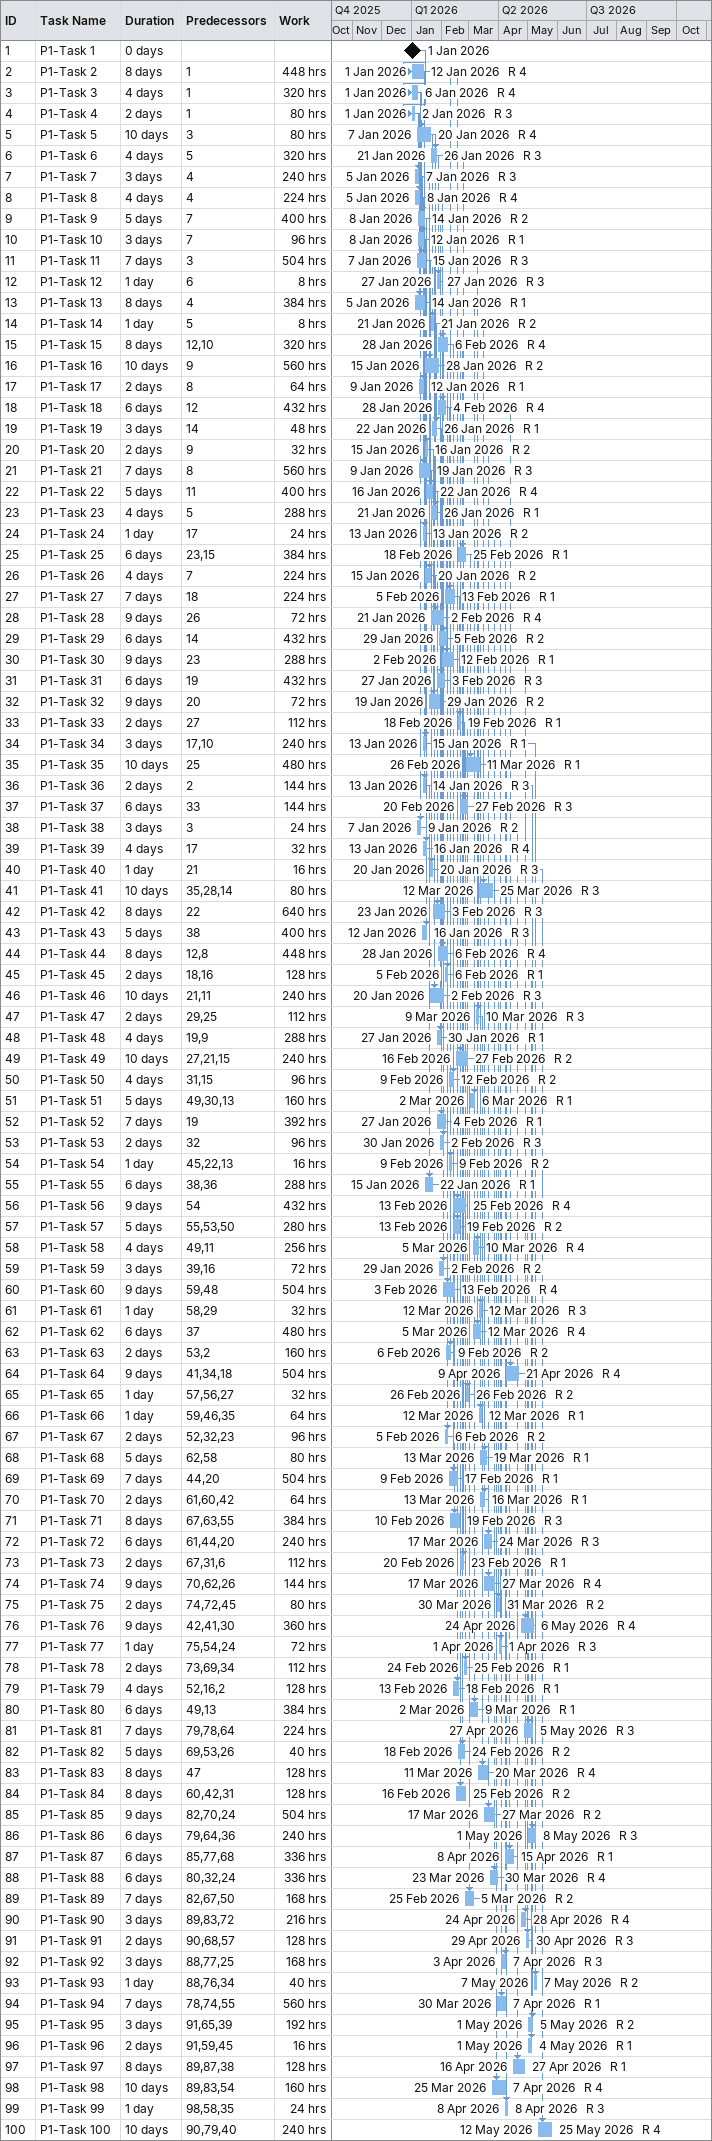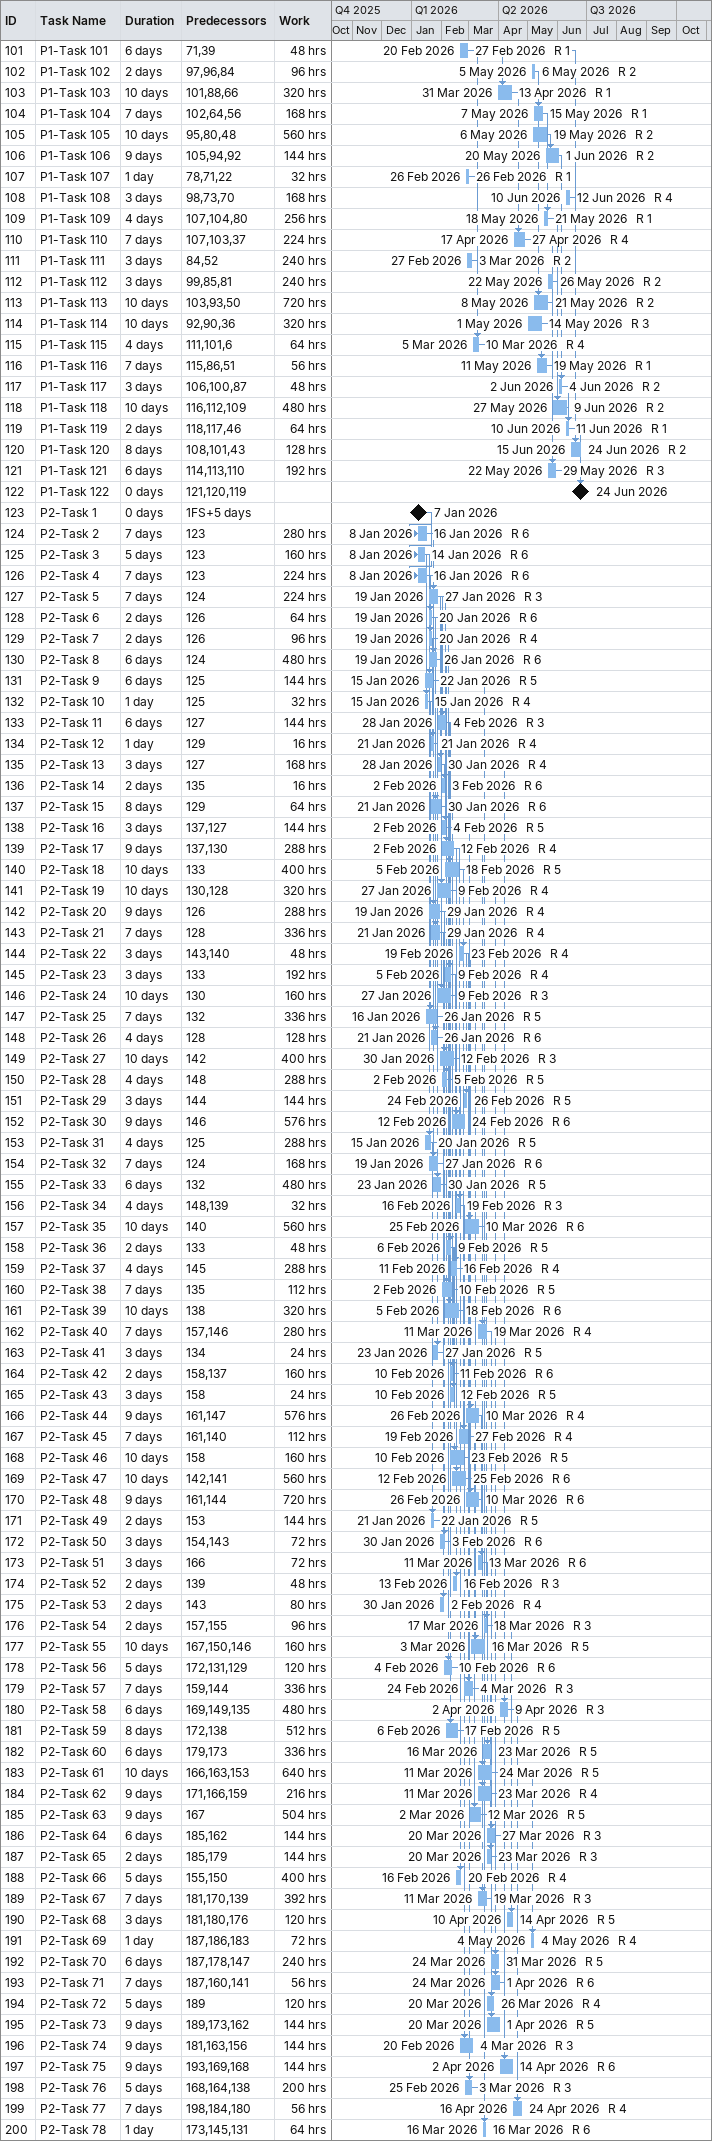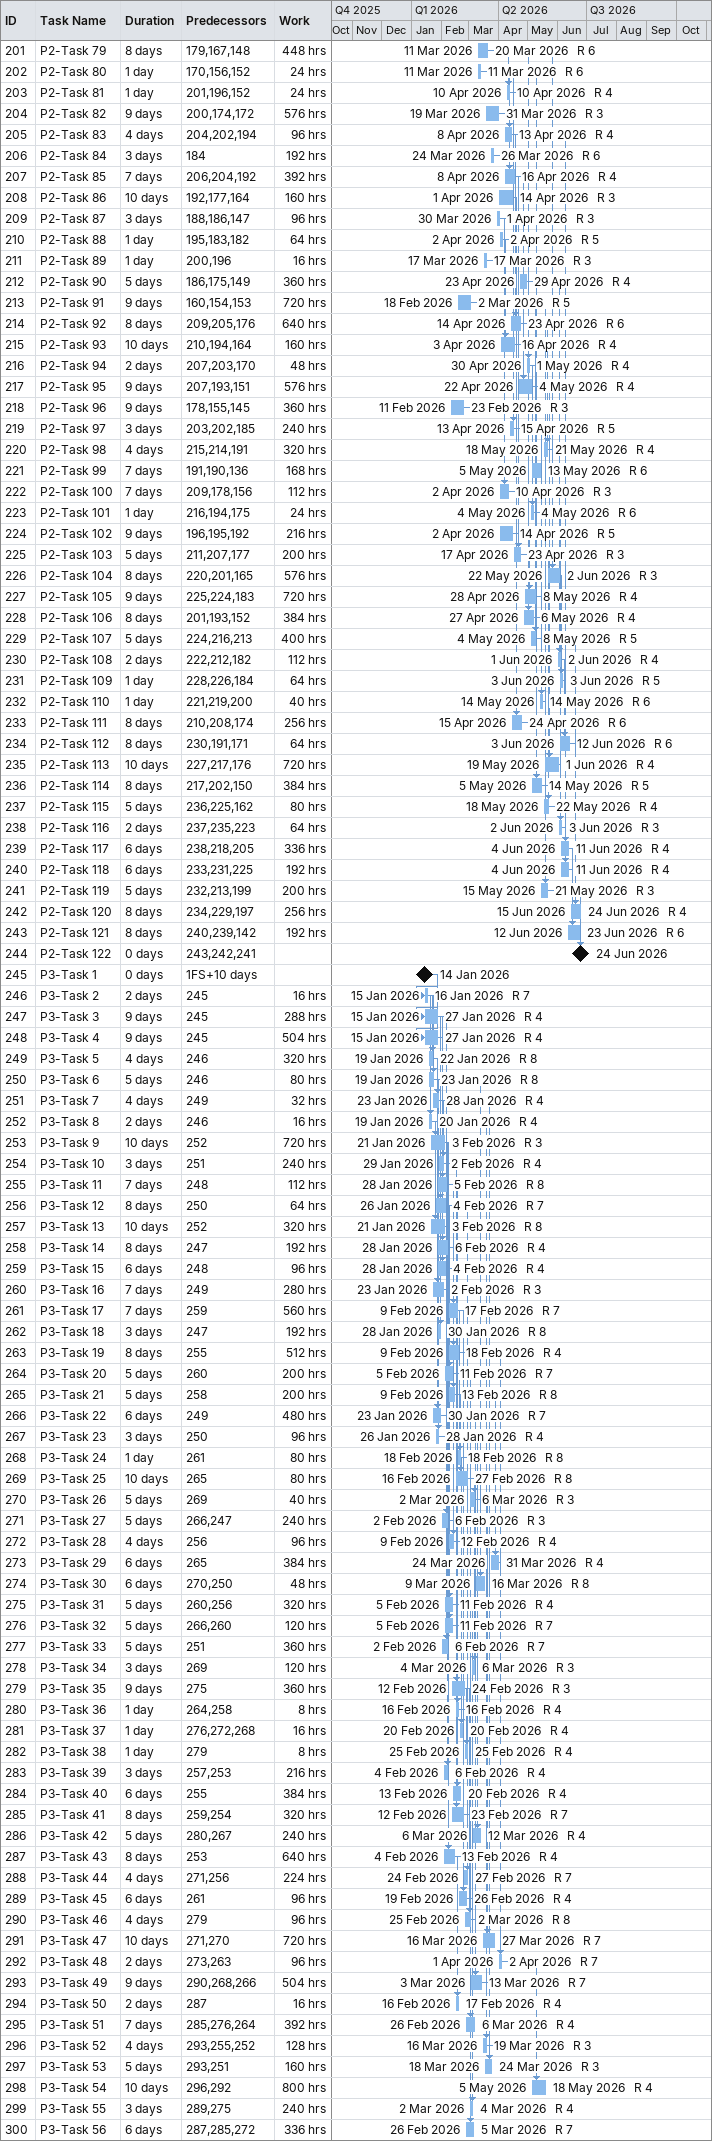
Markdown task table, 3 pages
| ID | Task | Duration | Start | Finish | Predecessors | Resources | Work (h) |
|---|---|---|---|---|---|---|---|
| 1 | P1-Task 1 | 0d | 2026-01-01 | 2026-01-01 |  |  |  |
| 2 | P1-Task 2 | 8d | 2026-01-01 | 2026-01-12 | 1 | R 4 | 448 |
| 3 | P1-Task 3 | 4d | 2026-01-01 | 2026-01-06 | 1 | R 4 | 320 |
| 4 | P1-Task 4 | 2d | 2026-01-01 | 2026-01-02 | 1 | R 3 | 80 |
| 5 | P1-Task 5 | 10d | 2026-01-07 | 2026-01-20 | 3 | R 4 | 80 |
| 6 | P1-Task 6 | 4d | 2026-01-21 | 2026-01-26 | 5 | R 3 | 320 |
| 7 | P1-Task 7 | 3d | 2026-01-05 | 2026-01-07 | 4 | R 3 | 240 |
| 8 | P1-Task 8 | 4d | 2026-01-05 | 2026-01-08 | 4 | R 4 | 224 |
| 9 | P1-Task 9 | 5d | 2026-01-08 | 2026-01-14 | 7 | R 2 | 400 |
| 10 | P1-Task 10 | 3d | 2026-01-08 | 2026-01-12 | 7 | R 1 | 96 |
| 11 | P1-Task 11 | 7d | 2026-01-07 | 2026-01-15 | 3 | R 3 | 504 |
| 12 | P1-Task 12 | 1d | 2026-01-27 | 2026-01-27 | 6 | R 3 | 8 |
| 13 | P1-Task 13 | 8d | 2026-01-05 | 2026-01-14 | 4 | R 1 | 384 |
| 14 | P1-Task 14 | 1d | 2026-01-21 | 2026-01-21 | 5 | R 2 | 8 |
| 15 | P1-Task 15 | 8d | 2026-01-28 | 2026-02-06 | 12, 10 | R 4 | 320 |
| 16 | P1-Task 16 | 10d | 2026-01-15 | 2026-01-28 | 9 | R 2 | 560 |
| 17 | P1-Task 17 | 2d | 2026-01-09 | 2026-01-12 | 8 | R 1 | 64 |
| 18 | P1-Task 18 | 6d | 2026-01-28 | 2026-02-04 | 12 | R 4 | 432 |
| 19 | P1-Task 19 | 3d | 2026-01-22 | 2026-01-26 | 14 | R 1 | 48 |
| 20 | P1-Task 20 | 2d | 2026-01-15 | 2026-01-16 | 9 | R 2 | 32 |
| 21 | P1-Task 21 | 7d | 2026-01-09 | 2026-01-19 | 8 | R 3 | 560 |
| 22 | P1-Task 22 | 5d | 2026-01-16 | 2026-01-22 | 11 | R 4 | 400 |
| 23 | P1-Task 23 | 4d | 2026-01-21 | 2026-01-26 | 5 | R 1 | 288 |
| 24 | P1-Task 24 | 1d | 2026-01-13 | 2026-01-13 | 17 | R 2 | 24 |
| 25 | P1-Task 25 | 6d | 2026-02-18 | 2026-02-25 | 23, 15 | R 1 | 384 |
| 26 | P1-Task 26 | 4d | 2026-01-15 | 2026-01-20 | 7 | R 2 | 224 |
| 27 | P1-Task 27 | 7d | 2026-02-05 | 2026-02-13 | 18 | R 1 | 224 |
| 28 | P1-Task 28 | 9d | 2026-01-21 | 2026-02-02 | 26 | R 4 | 72 |
| 29 | P1-Task 29 | 6d | 2026-01-29 | 2026-02-05 | 14 | R 2 | 432 |
| 30 | P1-Task 30 | 9d | 2026-02-02 | 2026-02-12 | 23 | R 1 | 288 |
| 31 | P1-Task 31 | 6d | 2026-01-27 | 2026-02-03 | 19 | R 3 | 432 |
| 32 | P1-Task 32 | 9d | 2026-01-19 | 2026-01-29 | 20 | R 2 | 72 |
| 33 | P1-Task 33 | 2d | 2026-02-18 | 2026-02-19 | 27 | R 1 | 112 |
| 34 | P1-Task 34 | 3d | 2026-01-13 | 2026-01-15 | 17, 10 | R 1 | 240 |
| 35 | P1-Task 35 | 10d | 2026-02-26 | 2026-03-11 | 25 | R 1 | 480 |
| 36 | P1-Task 36 | 2d | 2026-01-13 | 2026-01-14 | 2 | R 3 | 144 |
| 37 | P1-Task 37 | 6d | 2026-02-20 | 2026-02-27 | 33 | R 3 | 144 |
| 38 | P1-Task 38 | 3d | 2026-01-07 | 2026-01-09 | 3 | R 2 | 24 |
| 39 | P1-Task 39 | 4d | 2026-01-13 | 2026-01-16 | 17 | R 4 | 32 |
| 40 | P1-Task 40 | 1d | 2026-01-20 | 2026-01-20 | 21 | R 3 | 16 |
| 41 | P1-Task 41 | 10d | 2026-03-12 | 2026-03-25 | 35, 28, 14 | R 3 | 80 |
| 42 | P1-Task 42 | 8d | 2026-01-23 | 2026-02-03 | 22 | R 3 | 640 |
| 43 | P1-Task 43 | 5d | 2026-01-12 | 2026-01-16 | 38 | R 3 | 400 |
| 44 | P1-Task 44 | 8d | 2026-01-28 | 2026-02-06 | 12, 8 | R 4 | 448 |
| 45 | P1-Task 45 | 2d | 2026-02-05 | 2026-02-06 | 18, 16 | R 1 | 128 |
| 46 | P1-Task 46 | 10d | 2026-01-20 | 2026-02-02 | 21, 11 | R 3 | 240 |
| 47 | P1-Task 47 | 2d | 2026-03-09 | 2026-03-10 | 29, 25 | R 3 | 112 |
| 48 | P1-Task 48 | 4d | 2026-01-27 | 2026-01-30 | 19, 9 | R 1 | 288 |
| 49 | P1-Task 49 | 10d | 2026-02-16 | 2026-02-27 | 27, 21, 15 | R 2 | 240 |
| 50 | P1-Task 50 | 4d | 2026-02-09 | 2026-02-12 | 31, 15 | R 2 | 96 |
| 51 | P1-Task 51 | 5d | 2026-03-02 | 2026-03-06 | 49, 30, 13 | R 1 | 160 |
| 52 | P1-Task 52 | 7d | 2026-01-27 | 2026-02-04 | 19 | R 1 | 392 |
| 53 | P1-Task 53 | 2d | 2026-01-30 | 2026-02-02 | 32 | R 3 | 96 |
| 54 | P1-Task 54 | 1d | 2026-02-09 | 2026-02-09 | 45, 22, 13 | R 2 | 16 |
| 55 | P1-Task 55 | 6d | 2026-01-15 | 2026-01-22 | 38, 36 | R 1 | 288 |
| 56 | P1-Task 56 | 9d | 2026-02-13 | 2026-02-25 | 54 | R 4 | 432 |
| 57 | P1-Task 57 | 5d | 2026-02-13 | 2026-02-19 | 55, 53, 50 | R 2 | 280 |
| 58 | P1-Task 58 | 4d | 2026-03-05 | 2026-03-10 | 49, 11 | R 4 | 256 |
| 59 | P1-Task 59 | 3d | 2026-01-29 | 2026-02-02 | 39, 16 | R 2 | 72 |
| 60 | P1-Task 60 | 9d | 2026-02-03 | 2026-02-13 | 59, 48 | R 4 | 504 |
| 61 | P1-Task 61 | 1d | 2026-03-12 | 2026-03-12 | 58, 29 | R 3 | 32 |
| 62 | P1-Task 62 | 6d | 2026-03-05 | 2026-03-12 | 37 | R 4 | 480 |
| 63 | P1-Task 63 | 2d | 2026-02-06 | 2026-02-09 | 53, 2 | R 2 | 160 |
| 64 | P1-Task 64 | 9d | 2026-04-09 | 2026-04-21 | 41, 34, 18 | R 4 | 504 |
| 65 | P1-Task 65 | 1d | 2026-02-26 | 2026-02-26 | 57, 56, 27 | R 2 | 32 |
| 66 | P1-Task 66 | 1d | 2026-03-12 | 2026-03-12 | 59, 46, 35 | R 1 | 64 |
| 67 | P1-Task 67 | 2d | 2026-02-05 | 2026-02-06 | 52, 32, 23 | R 2 | 96 |
| 68 | P1-Task 68 | 5d | 2026-03-13 | 2026-03-19 | 62, 58 | R 1 | 80 |
| 69 | P1-Task 69 | 7d | 2026-02-09 | 2026-02-17 | 44, 20 | R 1 | 504 |
| 70 | P1-Task 70 | 2d | 2026-03-13 | 2026-03-16 | 61, 60, 42 | R 1 | 64 |
| 71 | P1-Task 71 | 8d | 2026-02-10 | 2026-02-19 | 67, 63, 55 | R 3 | 384 |
| 72 | P1-Task 72 | 6d | 2026-03-17 | 2026-03-24 | 61, 44, 20 | R 3 | 240 |
| 73 | P1-Task 73 | 2d | 2026-02-20 | 2026-02-23 | 67, 31, 6 | R 1 | 112 |
| 74 | P1-Task 74 | 9d | 2026-03-17 | 2026-03-27 | 70, 62, 26 | R 4 | 144 |
| 75 | P1-Task 75 | 2d | 2026-03-30 | 2026-03-31 | 74, 72, 45 | R 2 | 80 |
| 76 | P1-Task 76 | 9d | 2026-04-24 | 2026-05-06 | 42, 41, 30 | R 4 | 360 |
| 77 | P1-Task 77 | 1d | 2026-04-01 | 2026-04-01 | 75, 54, 24 | R 3 | 72 |
| 78 | P1-Task 78 | 2d | 2026-02-24 | 2026-02-25 | 73, 69, 34 | R 1 | 112 |
| 79 | P1-Task 79 | 4d | 2026-02-13 | 2026-02-18 | 52, 16, 2 | R 1 | 128 |
| 80 | P1-Task 80 | 6d | 2026-03-02 | 2026-03-09 | 49, 13 | R 1 | 384 |
| 81 | P1-Task 81 | 7d | 2026-04-27 | 2026-05-05 | 79, 78, 64 | R 3 | 224 |
| 82 | P1-Task 82 | 5d | 2026-02-18 | 2026-02-24 | 69, 53, 26 | R 2 | 40 |
| 83 | P1-Task 83 | 8d | 2026-03-11 | 2026-03-20 | 47 | R 4 | 128 |
| 84 | P1-Task 84 | 8d | 2026-02-16 | 2026-02-25 | 60, 42, 31 | R 2 | 128 |
| 85 | P1-Task 85 | 9d | 2026-03-17 | 2026-03-27 | 82, 70, 24 | R 2 | 504 |
| 86 | P1-Task 86 | 6d | 2026-05-01 | 2026-05-08 | 79, 64, 36 | R 3 | 240 |
| 87 | P1-Task 87 | 6d | 2026-04-08 | 2026-04-15 | 85, 77, 68 | R 1 | 336 |
| 88 | P1-Task 88 | 6d | 2026-03-23 | 2026-03-30 | 80, 32, 24 | R 4 | 336 |
| 89 | P1-Task 89 | 7d | 2026-02-25 | 2026-03-05 | 82, 67, 50 | R 2 | 168 |
| 90 | P1-Task 90 | 3d | 2026-04-24 | 2026-04-28 | 89, 83, 72 | R 4 | 216 |
| 91 | P1-Task 91 | 2d | 2026-04-29 | 2026-04-30 | 90, 68, 57 | R 3 | 128 |
| 92 | P1-Task 92 | 3d | 2026-04-03 | 2026-04-07 | 88, 77, 25 | R 3 | 168 |
| 93 | P1-Task 93 | 1d | 2026-05-07 | 2026-05-07 | 88, 76, 34 | R 2 | 40 |
| 94 | P1-Task 94 | 7d | 2026-03-30 | 2026-04-07 | 78, 74, 55 | R 1 | 560 |
| 95 | P1-Task 95 | 3d | 2026-05-01 | 2026-05-05 | 91, 65, 39 | R 2 | 192 |
| 96 | P1-Task 96 | 2d | 2026-05-01 | 2026-05-04 | 91, 59, 45 | R 1 | 16 |
| 97 | P1-Task 97 | 8d | 2026-04-16 | 2026-04-27 | 89, 87, 38 | R 1 | 128 |
| 98 | P1-Task 98 | 10d | 2026-03-25 | 2026-04-07 | 89, 83, 54 | R 4 | 160 |
| 99 | P1-Task 99 | 1d | 2026-04-08 | 2026-04-08 | 98, 58, 35 | R 3 | 24 |
| 100 | P1-Task 100 | 10d | 2026-05-12 | 2026-05-25 | 90, 79, 40 | R 4 | 240 |
| 101 | P1-Task 101 | 6d | 2026-02-20 | 2026-02-27 | 71, 39 | R 1 | 48 |
| 102 | P1-Task 102 | 2d | 2026-05-05 | 2026-05-06 | 97, 96, 84 | R 2 | 96 |
| 103 | P1-Task 103 | 10d | 2026-03-31 | 2026-04-13 | 101, 88, 66 | R 1 | 320 |
| 104 | P1-Task 104 | 7d | 2026-05-07 | 2026-05-15 | 102, 64, 56 | R 1 | 168 |
| 105 | P1-Task 105 | 10d | 2026-05-06 | 2026-05-19 | 95, 80, 48 | R 2 | 560 |
| 106 | P1-Task 106 | 9d | 2026-05-20 | 2026-06-01 | 105, 94, 92 | R 2 | 144 |
| 107 | P1-Task 107 | 1d | 2026-02-26 | 2026-02-26 | 78, 71, 22 | R 1 | 32 |
| 108 | P1-Task 108 | 3d | 2026-06-10 | 2026-06-12 | 98, 73, 70 | R 4 | 168 |
| 109 | P1-Task 109 | 4d | 2026-05-18 | 2026-05-21 | 107, 104, 80 | R 1 | 256 |
| 110 | P1-Task 110 | 7d | 2026-04-17 | 2026-04-27 | 107, 103, 37 | R 4 | 224 |
| 111 | P1-Task 111 | 3d | 2026-02-27 | 2026-03-03 | 84, 52 | R 2 | 240 |
| 112 | P1-Task 112 | 3d | 2026-05-22 | 2026-05-26 | 99, 85, 81 | R 2 | 240 |
| 113 | P1-Task 113 | 10d | 2026-05-08 | 2026-05-21 | 103, 93, 50 | R 2 | 720 |
| 114 | P1-Task 114 | 10d | 2026-05-01 | 2026-05-14 | 92, 90, 36 | R 3 | 320 |
| 115 | P1-Task 115 | 4d | 2026-03-05 | 2026-03-10 | 111, 101, 6 | R 4 | 64 |
| 116 | P1-Task 116 | 7d | 2026-05-11 | 2026-05-19 | 115, 86, 51 | R 1 | 56 |
| 117 | P1-Task 117 | 3d | 2026-06-02 | 2026-06-04 | 106, 100, 87 | R 2 | 48 |
| 118 | P1-Task 118 | 10d | 2026-05-27 | 2026-06-09 | 116, 112, 109 | R 2 | 480 |
| 119 | P1-Task 119 | 2d | 2026-06-10 | 2026-06-11 | 118, 117, 46 | R 1 | 64 |
| 120 | P1-Task 120 | 8d | 2026-06-15 | 2026-06-24 | 108, 101, 43 | R 2 | 128 |
| 121 | P1-Task 121 | 6d | 2026-05-22 | 2026-05-29 | 114, 113, 110 | R 3 | 192 |
| 122 | P1-Task 122 | 0d | 2026-06-24 | 2026-06-24 | 121, 120, 119 |  |  |
| 123 | P2-Task 1 | 0d | 2026-01-07 | 2026-01-07 | 1FS+5d |  |  |
| 124 | P2-Task 2 | 7d | 2026-01-08 | 2026-01-16 | 123 | R 6 | 280 |
| 125 | P2-Task 3 | 5d | 2026-01-08 | 2026-01-14 | 123 | R 6 | 160 |
| 126 | P2-Task 4 | 7d | 2026-01-08 | 2026-01-16 | 123 | R 6 | 224 |
| 127 | P2-Task 5 | 7d | 2026-01-19 | 2026-01-27 | 124 | R 3 | 224 |
| 128 | P2-Task 6 | 2d | 2026-01-19 | 2026-01-20 | 126 | R 6 | 64 |
| 129 | P2-Task 7 | 2d | 2026-01-19 | 2026-01-20 | 126 | R 4 | 96 |
| 130 | P2-Task 8 | 6d | 2026-01-19 | 2026-01-26 | 124 | R 6 | 480 |
| 131 | P2-Task 9 | 6d | 2026-01-15 | 2026-01-22 | 125 | R 5 | 144 |
| 132 | P2-Task 10 | 1d | 2026-01-15 | 2026-01-15 | 125 | R 4 | 32 |
| 133 | P2-Task 11 | 6d | 2026-01-28 | 2026-02-04 | 127 | R 3 | 144 |
| 134 | P2-Task 12 | 1d | 2026-01-21 | 2026-01-21 | 129 | R 4 | 16 |
| 135 | P2-Task 13 | 3d | 2026-01-28 | 2026-01-30 | 127 | R 4 | 168 |
| 136 | P2-Task 14 | 2d | 2026-02-02 | 2026-02-03 | 135 | R 6 | 16 |
| 137 | P2-Task 15 | 8d | 2026-01-21 | 2026-01-30 | 129 | R 6 | 64 |
| 138 | P2-Task 16 | 3d | 2026-02-02 | 2026-02-04 | 137, 127 | R 5 | 144 |
| 139 | P2-Task 17 | 9d | 2026-02-02 | 2026-02-12 | 137, 130 | R 4 | 288 |
| 140 | P2-Task 18 | 10d | 2026-02-05 | 2026-02-18 | 133 | R 5 | 400 |
| 141 | P2-Task 19 | 10d | 2026-01-27 | 2026-02-09 | 130, 128 | R 4 | 320 |
| 142 | P2-Task 20 | 9d | 2026-01-19 | 2026-01-29 | 126 | R 4 | 288 |
| 143 | P2-Task 21 | 7d | 2026-01-21 | 2026-01-29 | 128 | R 4 | 336 |
| 144 | P2-Task 22 | 3d | 2026-02-19 | 2026-02-23 | 143, 140 | R 4 | 48 |
| 145 | P2-Task 23 | 3d | 2026-02-05 | 2026-02-09 | 133 | R 4 | 192 |
| 146 | P2-Task 24 | 10d | 2026-01-27 | 2026-02-09 | 130 | R 3 | 160 |
| 147 | P2-Task 25 | 7d | 2026-01-16 | 2026-01-26 | 132 | R 5 | 336 |
| 148 | P2-Task 26 | 4d | 2026-01-21 | 2026-01-26 | 128 | R 6 | 128 |
| 149 | P2-Task 27 | 10d | 2026-01-30 | 2026-02-12 | 142 | R 3 | 400 |
| 150 | P2-Task 28 | 4d | 2026-02-02 | 2026-02-05 | 148 | R 5 | 288 |
| 151 | P2-Task 29 | 3d | 2026-02-24 | 2026-02-26 | 144 | R 5 | 144 |
| 152 | P2-Task 30 | 9d | 2026-02-12 | 2026-02-24 | 146 | R 6 | 576 |
| 153 | P2-Task 31 | 4d | 2026-01-15 | 2026-01-20 | 125 | R 5 | 288 |
| 154 | P2-Task 32 | 7d | 2026-01-19 | 2026-01-27 | 124 | R 6 | 168 |
| 155 | P2-Task 33 | 6d | 2026-01-23 | 2026-01-30 | 132 | R 5 | 480 |
| 156 | P2-Task 34 | 4d | 2026-02-16 | 2026-02-19 | 148, 139 | R 3 | 32 |
| 157 | P2-Task 35 | 10d | 2026-02-25 | 2026-03-10 | 140 | R 6 | 560 |
| 158 | P2-Task 36 | 2d | 2026-02-06 | 2026-02-09 | 133 | R 5 | 48 |
| 159 | P2-Task 37 | 4d | 2026-02-11 | 2026-02-16 | 145 | R 4 | 288 |
| 160 | P2-Task 38 | 7d | 2026-02-02 | 2026-02-10 | 135 | R 5 | 112 |
| 161 | P2-Task 39 | 10d | 2026-02-05 | 2026-02-18 | 138 | R 6 | 320 |
| 162 | P2-Task 40 | 7d | 2026-03-11 | 2026-03-19 | 157, 146 | R 4 | 280 |
| 163 | P2-Task 41 | 3d | 2026-01-23 | 2026-01-27 | 134 | R 5 | 24 |
| 164 | P2-Task 42 | 2d | 2026-02-10 | 2026-02-11 | 158, 137 | R 6 | 160 |
| 165 | P2-Task 43 | 3d | 2026-02-10 | 2026-02-12 | 158 | R 5 | 24 |
| 166 | P2-Task 44 | 9d | 2026-02-26 | 2026-03-10 | 161, 147 | R 4 | 576 |
| 167 | P2-Task 45 | 7d | 2026-02-19 | 2026-02-27 | 161, 140 | R 4 | 112 |
| 168 | P2-Task 46 | 10d | 2026-02-10 | 2026-02-23 | 158 | R 5 | 160 |
| 169 | P2-Task 47 | 10d | 2026-02-12 | 2026-02-25 | 142, 141 | R 6 | 560 |
| 170 | P2-Task 48 | 9d | 2026-02-26 | 2026-03-10 | 161, 144 | R 6 | 720 |
| 171 | P2-Task 49 | 2d | 2026-01-21 | 2026-01-22 | 153 | R 5 | 144 |
| 172 | P2-Task 50 | 3d | 2026-01-30 | 2026-02-03 | 154, 143 | R 6 | 72 |
| 173 | P2-Task 51 | 3d | 2026-03-11 | 2026-03-13 | 166 | R 6 | 72 |
| 174 | P2-Task 52 | 2d | 2026-02-13 | 2026-02-16 | 139 | R 3 | 48 |
| 175 | P2-Task 53 | 2d | 2026-01-30 | 2026-02-02 | 143 | R 4 | 80 |
| 176 | P2-Task 54 | 2d | 2026-03-17 | 2026-03-18 | 157, 155 | R 3 | 96 |
| 177 | P2-Task 55 | 10d | 2026-03-03 | 2026-03-16 | 167, 150, 146 | R 5 | 160 |
| 178 | P2-Task 56 | 5d | 2026-02-04 | 2026-02-10 | 172, 131, 129 | R 6 | 120 |
| 179 | P2-Task 57 | 7d | 2026-02-24 | 2026-03-04 | 159, 144 | R 3 | 336 |
| 180 | P2-Task 58 | 6d | 2026-04-02 | 2026-04-09 | 169, 149, 135 | R 3 | 480 |
| 181 | P2-Task 59 | 8d | 2026-02-06 | 2026-02-17 | 172, 138 | R 5 | 512 |
| 182 | P2-Task 60 | 6d | 2026-03-16 | 2026-03-23 | 179, 173 | R 5 | 336 |
| 183 | P2-Task 61 | 10d | 2026-03-11 | 2026-03-24 | 166, 163, 153 | R 5 | 640 |
| 184 | P2-Task 62 | 9d | 2026-03-11 | 2026-03-23 | 171, 166, 159 | R 4 | 216 |
| 185 | P2-Task 63 | 9d | 2026-03-02 | 2026-03-12 | 167 | R 5 | 504 |
| 186 | P2-Task 64 | 6d | 2026-03-20 | 2026-03-27 | 185, 162 | R 3 | 144 |
| 187 | P2-Task 65 | 2d | 2026-03-20 | 2026-03-23 | 185, 179 | R 3 | 144 |
| 188 | P2-Task 66 | 5d | 2026-02-16 | 2026-02-20 | 155, 150 | R 4 | 400 |
| 189 | P2-Task 67 | 7d | 2026-03-11 | 2026-03-19 | 181, 170, 139 | R 3 | 392 |
| 190 | P2-Task 68 | 3d | 2026-04-10 | 2026-04-14 | 181, 180, 176 | R 5 | 120 |
| 191 | P2-Task 69 | 1d | 2026-05-04 | 2026-05-04 | 187, 186, 183 | R 4 | 72 |
| 192 | P2-Task 70 | 6d | 2026-03-24 | 2026-03-31 | 187, 178, 147 | R 5 | 240 |
| 193 | P2-Task 71 | 7d | 2026-03-24 | 2026-04-01 | 187, 160, 141 | R 6 | 56 |
| 194 | P2-Task 72 | 5d | 2026-03-20 | 2026-03-26 | 189 | R 4 | 120 |
| 195 | P2-Task 73 | 9d | 2026-03-20 | 2026-04-01 | 189, 173, 162 | R 5 | 144 |
| 196 | P2-Task 74 | 9d | 2026-02-20 | 2026-03-04 | 181, 163, 156 | R 3 | 144 |
| 197 | P2-Task 75 | 9d | 2026-04-02 | 2026-04-14 | 193, 169, 168 | R 6 | 144 |
| 198 | P2-Task 76 | 5d | 2026-02-25 | 2026-03-03 | 168, 164, 138 | R 3 | 200 |
| 199 | P2-Task 77 | 7d | 2026-04-16 | 2026-04-24 | 198, 184, 180 | R 4 | 56 |
| 200 | P2-Task 78 | 1d | 2026-03-16 | 2026-03-16 | 173, 145, 131 | R 6 | 64 |
| 201 | P2-Task 79 | 8d | 2026-03-11 | 2026-03-20 | 179, 167, 148 | R 6 | 448 |
| 202 | P2-Task 80 | 1d | 2026-03-11 | 2026-03-11 | 170, 156, 152 | R 6 | 24 |
| 203 | P2-Task 81 | 1d | 2026-04-10 | 2026-04-10 | 201, 196, 152 | R 4 | 24 |
| 204 | P2-Task 82 | 9d | 2026-03-19 | 2026-03-31 | 200, 174, 172 | R 3 | 576 |
| 205 | P2-Task 83 | 4d | 2026-04-08 | 2026-04-13 | 204, 202, 194 | R 4 | 96 |
| 206 | P2-Task 84 | 3d | 2026-03-24 | 2026-03-26 | 184 | R 6 | 192 |
| 207 | P2-Task 85 | 7d | 2026-04-08 | 2026-04-16 | 206, 204, 192 | R 4 | 392 |
| 208 | P2-Task 86 | 10d | 2026-04-01 | 2026-04-14 | 192, 177, 164 | R 3 | 160 |
| 209 | P2-Task 87 | 3d | 2026-03-30 | 2026-04-01 | 188, 186, 147 | R 3 | 96 |
| 210 | P2-Task 88 | 1d | 2026-04-02 | 2026-04-02 | 195, 183, 182 | R 5 | 64 |
| 211 | P2-Task 89 | 1d | 2026-03-17 | 2026-03-17 | 200, 196 | R 3 | 16 |
| 212 | P2-Task 90 | 5d | 2026-04-23 | 2026-04-29 | 186, 175, 149 | R 4 | 360 |
| 213 | P2-Task 91 | 9d | 2026-02-18 | 2026-03-02 | 160, 154, 153 | R 5 | 720 |
| 214 | P2-Task 92 | 8d | 2026-04-14 | 2026-04-23 | 209, 205, 176 | R 6 | 640 |
| 215 | P2-Task 93 | 10d | 2026-04-03 | 2026-04-16 | 210, 194, 164 | R 4 | 160 |
| 216 | P2-Task 94 | 2d | 2026-04-30 | 2026-05-01 | 207, 203, 170 | R 4 | 48 |
| 217 | P2-Task 95 | 9d | 2026-04-22 | 2026-05-04 | 207, 193, 151 | R 4 | 576 |
| 218 | P2-Task 96 | 9d | 2026-02-11 | 2026-02-23 | 178, 155, 145 | R 3 | 360 |
| 219 | P2-Task 97 | 3d | 2026-04-13 | 2026-04-15 | 203, 202, 185 | R 5 | 240 |
| 220 | P2-Task 98 | 4d | 2026-05-18 | 2026-05-21 | 215, 214, 191 | R 4 | 320 |
| 221 | P2-Task 99 | 7d | 2026-05-05 | 2026-05-13 | 191, 190, 136 | R 6 | 168 |
| 222 | P2-Task 100 | 7d | 2026-04-02 | 2026-04-10 | 209, 178, 156 | R 3 | 112 |
| 223 | P2-Task 101 | 1d | 2026-05-04 | 2026-05-04 | 216, 194, 175 | R 6 | 24 |
| 224 | P2-Task 102 | 9d | 2026-04-02 | 2026-04-14 | 196, 195, 192 | R 5 | 216 |
| 225 | P2-Task 103 | 5d | 2026-04-17 | 2026-04-23 | 211, 207, 177 | R 3 | 200 |
| 226 | P2-Task 104 | 8d | 2026-05-22 | 2026-06-02 | 220, 201, 165 | R 3 | 576 |
| 227 | P2-Task 105 | 9d | 2026-04-28 | 2026-05-08 | 225, 224, 183 | R 4 | 720 |
| 228 | P2-Task 106 | 8d | 2026-04-27 | 2026-05-06 | 201, 193, 152 | R 4 | 384 |
| 229 | P2-Task 107 | 5d | 2026-05-04 | 2026-05-08 | 224, 216, 213 | R 5 | 400 |
| 230 | P2-Task 108 | 2d | 2026-06-01 | 2026-06-02 | 222, 212, 182 | R 4 | 112 |
| 231 | P2-Task 109 | 1d | 2026-06-03 | 2026-06-03 | 228, 226, 184 | R 5 | 64 |
| 232 | P2-Task 110 | 1d | 2026-05-14 | 2026-05-14 | 221, 219, 200 | R 6 | 40 |
| 233 | P2-Task 111 | 8d | 2026-04-15 | 2026-04-24 | 210, 208, 174 | R 6 | 256 |
| 234 | P2-Task 112 | 8d | 2026-06-03 | 2026-06-12 | 230, 191, 171 | R 6 | 64 |
| 235 | P2-Task 113 | 10d | 2026-05-19 | 2026-06-01 | 227, 217, 176 | R 4 | 720 |
| 236 | P2-Task 114 | 8d | 2026-05-05 | 2026-05-14 | 217, 202, 150 | R 5 | 384 |
| 237 | P2-Task 115 | 5d | 2026-05-18 | 2026-05-22 | 236, 225, 162 | R 4 | 80 |
| 238 | P2-Task 116 | 2d | 2026-06-02 | 2026-06-03 | 237, 235, 223 | R 3 | 64 |
| 239 | P2-Task 117 | 6d | 2026-06-04 | 2026-06-11 | 238, 218, 205 | R 4 | 336 |
| 240 | P2-Task 118 | 6d | 2026-06-04 | 2026-06-11 | 233, 231, 225 | R 4 | 192 |
| 241 | P2-Task 119 | 5d | 2026-05-15 | 2026-05-21 | 232, 213, 199 | R 3 | 200 |
| 242 | P2-Task 120 | 8d | 2026-06-15 | 2026-06-24 | 234, 229, 197 | R 4 | 256 |
| 243 | P2-Task 121 | 8d | 2026-06-12 | 2026-06-23 | 240, 239, 142 | R 6 | 192 |
| 244 | P2-Task 122 | 0d | 2026-06-24 | 2026-06-24 | 243, 242, 241 |  |  |
| 245 | P3-Task 1 | 0d | 2026-01-14 | 2026-01-14 | 1FS+10d |  |  |
| 246 | P3-Task 2 | 2d | 2026-01-15 | 2026-01-16 | 245 | R 7 | 16 |
| 247 | P3-Task 3 | 9d | 2026-01-15 | 2026-01-27 | 245 | R 4 | 288 |
| 248 | P3-Task 4 | 9d | 2026-01-15 | 2026-01-27 | 245 | R 4 | 504 |
| 249 | P3-Task 5 | 4d | 2026-01-19 | 2026-01-22 | 246 | R 8 | 320 |
| 250 | P3-Task 6 | 5d | 2026-01-19 | 2026-01-23 | 246 | R 8 | 80 |
| 251 | P3-Task 7 | 4d | 2026-01-23 | 2026-01-28 | 249 | R 4 | 32 |
| 252 | P3-Task 8 | 2d | 2026-01-19 | 2026-01-20 | 246 | R 4 | 16 |
| 253 | P3-Task 9 | 10d | 2026-01-21 | 2026-02-03 | 252 | R 3 | 720 |
| 254 | P3-Task 10 | 3d | 2026-01-29 | 2026-02-02 | 251 | R 4 | 240 |
| 255 | P3-Task 11 | 7d | 2026-01-28 | 2026-02-05 | 248 | R 8 | 112 |
| 256 | P3-Task 12 | 8d | 2026-01-26 | 2026-02-04 | 250 | R 7 | 64 |
| 257 | P3-Task 13 | 10d | 2026-01-21 | 2026-02-03 | 252 | R 8 | 320 |
| 258 | P3-Task 14 | 8d | 2026-01-28 | 2026-02-06 | 247 | R 4 | 192 |
| 259 | P3-Task 15 | 6d | 2026-01-28 | 2026-02-04 | 248 | R 4 | 96 |
| 260 | P3-Task 16 | 7d | 2026-01-23 | 2026-02-02 | 249 | R 3 | 280 |
| 261 | P3-Task 17 | 7d | 2026-02-09 | 2026-02-17 | 259 | R 7 | 560 |
| 262 | P3-Task 18 | 3d | 2026-01-28 | 2026-01-30 | 247 | R 8 | 192 |
| 263 | P3-Task 19 | 8d | 2026-02-09 | 2026-02-18 | 255 | R 4 | 512 |
| 264 | P3-Task 20 | 5d | 2026-02-05 | 2026-02-11 | 260 | R 7 | 200 |
| 265 | P3-Task 21 | 5d | 2026-02-09 | 2026-02-13 | 258 | R 8 | 200 |
| 266 | P3-Task 22 | 6d | 2026-01-23 | 2026-01-30 | 249 | R 7 | 480 |
| 267 | P3-Task 23 | 3d | 2026-01-26 | 2026-01-28 | 250 | R 4 | 96 |
| 268 | P3-Task 24 | 1d | 2026-02-18 | 2026-02-18 | 261 | R 8 | 80 |
| 269 | P3-Task 25 | 10d | 2026-02-16 | 2026-02-27 | 265 | R 8 | 80 |
| 270 | P3-Task 26 | 5d | 2026-03-02 | 2026-03-06 | 269 | R 3 | 40 |
| 271 | P3-Task 27 | 5d | 2026-02-02 | 2026-02-06 | 266, 247 | R 3 | 240 |
| 272 | P3-Task 28 | 4d | 2026-02-09 | 2026-02-12 | 256 | R 4 | 96 |
| 273 | P3-Task 29 | 6d | 2026-03-24 | 2026-03-31 | 265 | R 4 | 384 |
| 274 | P3-Task 30 | 6d | 2026-03-09 | 2026-03-16 | 270, 250 | R 8 | 48 |
| 275 | P3-Task 31 | 5d | 2026-02-05 | 2026-02-11 | 260, 256 | R 4 | 320 |
| 276 | P3-Task 32 | 5d | 2026-02-05 | 2026-02-11 | 266, 260 | R 7 | 120 |
| 277 | P3-Task 33 | 5d | 2026-02-02 | 2026-02-06 | 251 | R 7 | 360 |
| 278 | P3-Task 34 | 3d | 2026-03-04 | 2026-03-06 | 269 | R 3 | 120 |
| 279 | P3-Task 35 | 9d | 2026-02-12 | 2026-02-24 | 275 | R 3 | 360 |
| 280 | P3-Task 36 | 1d | 2026-02-16 | 2026-02-16 | 264, 258 | R 4 | 8 |
| 281 | P3-Task 37 | 1d | 2026-02-20 | 2026-02-20 | 276, 272, 268 | R 4 | 16 |
| 282 | P3-Task 38 | 1d | 2026-02-25 | 2026-02-25 | 279 | R 4 | 8 |
| 283 | P3-Task 39 | 3d | 2026-02-04 | 2026-02-06 | 257, 253 | R 4 | 216 |
| 284 | P3-Task 40 | 6d | 2026-02-13 | 2026-02-20 | 255 | R 4 | 384 |
| 285 | P3-Task 41 | 8d | 2026-02-12 | 2026-02-23 | 259, 254 | R 7 | 320 |
| 286 | P3-Task 42 | 5d | 2026-03-06 | 2026-03-12 | 280, 267 | R 4 | 240 |
| 287 | P3-Task 43 | 8d | 2026-02-04 | 2026-02-13 | 253 | R 4 | 640 |
| 288 | P3-Task 44 | 4d | 2026-02-24 | 2026-02-27 | 271, 256 | R 7 | 224 |
| 289 | P3-Task 45 | 6d | 2026-02-19 | 2026-02-26 | 261 | R 4 | 96 |
| 290 | P3-Task 46 | 4d | 2026-02-25 | 2026-03-02 | 279 | R 8 | 96 |
| 291 | P3-Task 47 | 10d | 2026-03-16 | 2026-03-27 | 271, 270 | R 7 | 720 |
| 292 | P3-Task 48 | 2d | 2026-04-01 | 2026-04-02 | 273, 263 | R 7 | 96 |
| 293 | P3-Task 49 | 9d | 2026-03-03 | 2026-03-13 | 290, 268, 266 | R 7 | 504 |
| 294 | P3-Task 50 | 2d | 2026-02-16 | 2026-02-17 | 287 | R 4 | 16 |
| 295 | P3-Task 51 | 7d | 2026-02-26 | 2026-03-06 | 285, 276, 264 | R 4 | 392 |
| 296 | P3-Task 52 | 4d | 2026-03-16 | 2026-03-19 | 293, 255, 252 | R 3 | 128 |
| 297 | P3-Task 53 | 5d | 2026-03-18 | 2026-03-24 | 293, 251 | R 3 | 160 |
| 298 | P3-Task 54 | 10d | 2026-05-05 | 2026-05-18 | 296, 292 | R 4 | 800 |
| 299 | P3-Task 55 | 3d | 2026-03-02 | 2026-03-04 | 289, 275 | R 4 | 240 |
| 300 | P3-Task 56 | 6d | 2026-02-26 | 2026-03-05 | 287, 285, 272 | R 7 | 336 |
